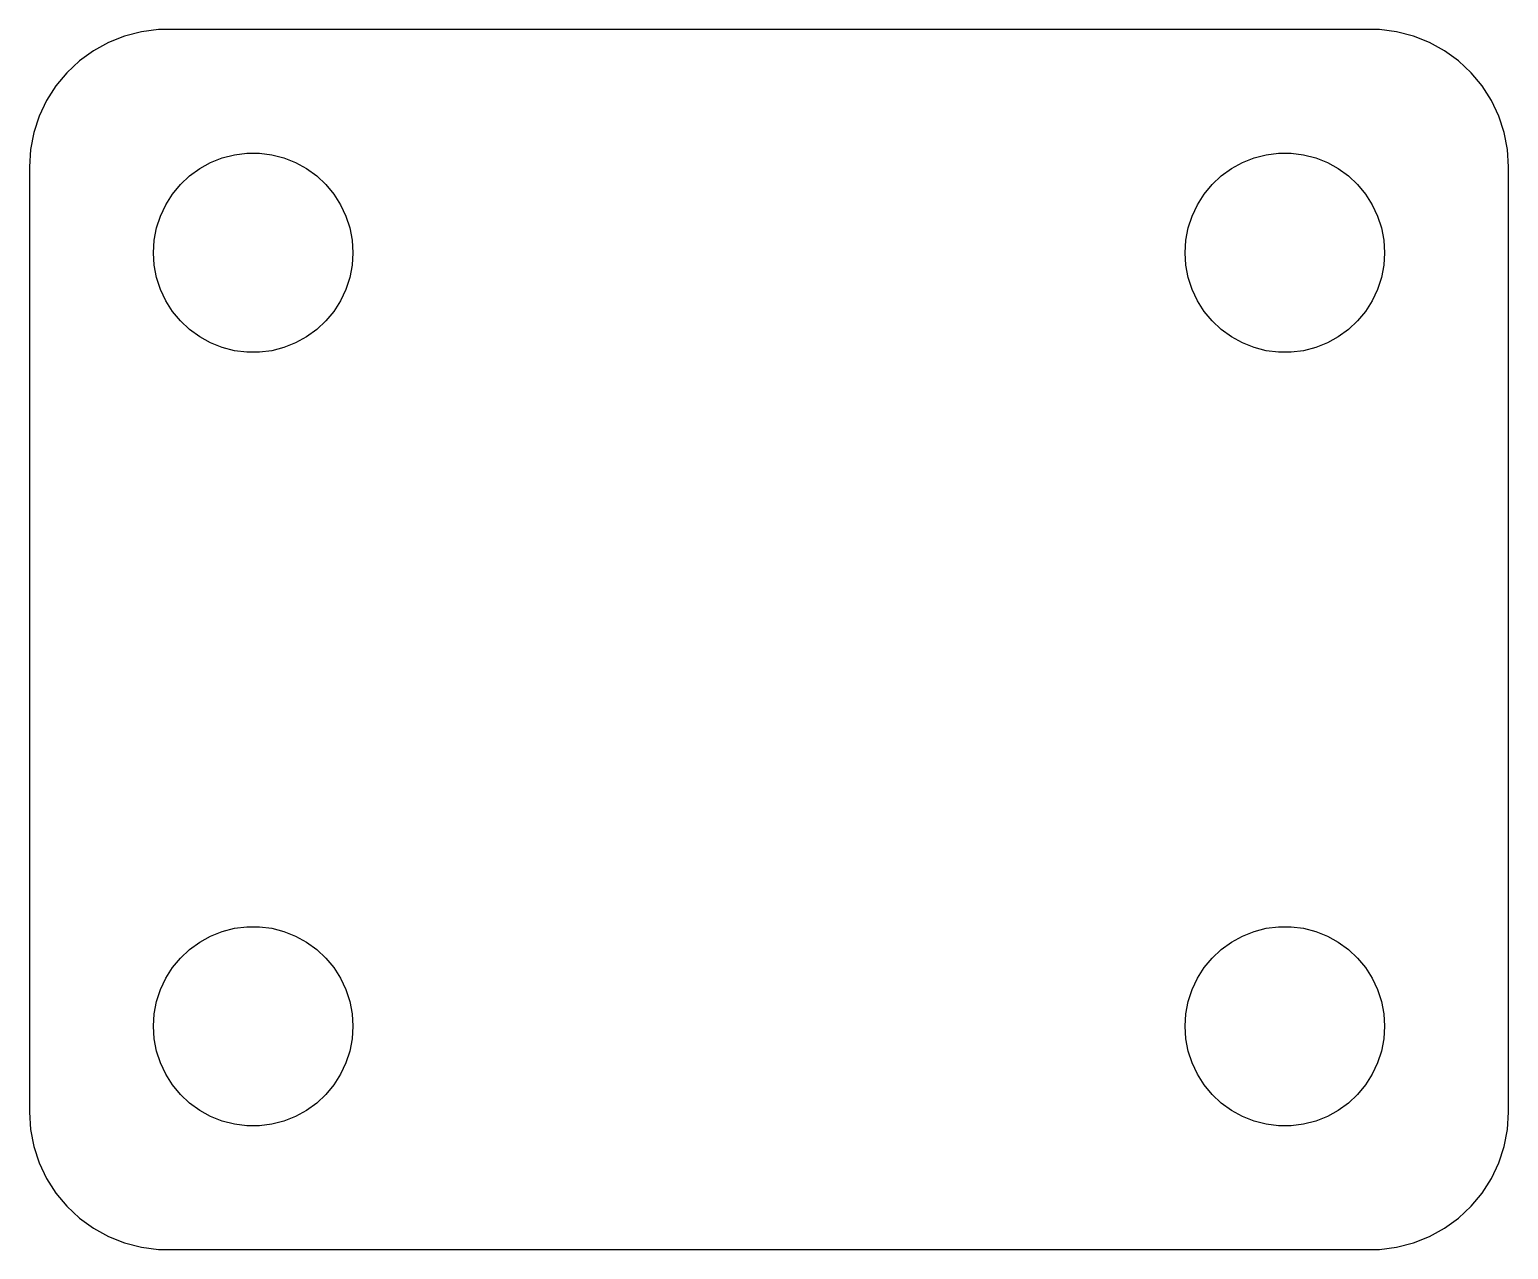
# Model space of a CAD drawing. Header units: metres. Extents: x -21.5 to 21.5, y -17.7 to 17.7.
import ezdxf

# ---------------------------------------------------------------- set-up
doc = ezdxf.new("R2010")
doc.units = ezdxf.units.M

msp = doc.modelspace()

# ---------------------------------------------------------------- linework, layer by layer
for p, q in [((-18.2495, 17.6791), (-18.7361, 17.5542)), ((-17.7512, 17.7421), (-18.2495, 17.6791)), ((17.7512, 17.7421), (-17.7512, 17.7421)), ((18.2495, 17.6791), (17.7512, 17.7421)), ((18.7361, 17.5542), (18.2495, 17.6791)), ((-19.2031, 17.3693), (-19.6433, 17.1273)), ((-18.7361, 17.5542), (-19.2031, 17.3693)), ((19.2031, 17.3693), (18.7361, 17.5542)), ((19.6433, 17.1273), (19.2031, 17.3693)), ((-20.0497, 16.832), (-20.4159, 16.4882)), ((-19.6433, 17.1273), (-20.0497, 16.832)), ((20.0497, 16.832), (19.6433, 17.1273)), ((20.4159, 16.4882), (20.0497, 16.832)), ((-20.4159, 16.4882), (-20.7361, 16.1011)), ((20.7361, 16.1011), (20.4159, 16.4882)), ((-20.7361, 16.1011), (-21.0052, 15.677)), ((21.0052, 15.677), (20.7361, 16.1011)), ((-21.0052, 15.677), (-21.2191, 15.2225)), ((21.2191, 15.2225), (21.0052, 15.677)), ((-21.2191, 15.2225), (-21.3743, 14.7448)), ((21.3743, 14.7448), (21.2191, 15.2225)), ((-21.3743, 14.7448), (-21.4684, 14.2513)), ((21.4684, 14.2513), (21.3743, 14.7448)), ((-21.4684, 14.2513), (-21.5, 13.75)), ((21.5, 13.75), (21.4684, 14.2513)), ((-16.5539, 13.6985), (-16.2348, 13.874)), ((-16.2348, 13.874), (-15.8961, 14.0081)), ((-15.8961, 14.0081), (-15.5434, 14.0986)), ((-15.5434, 14.0986), (-15.1821, 14.1443)), ((-15.1821, 14.1443), (-14.8179, 14.1443)), ((-14.8179, 14.1443), (-14.4566, 14.0986)), ((-14.4566, 14.0986), (-14.1038, 14.0081)), ((-14.1038, 14.0081), (-13.7652, 13.874)), ((-13.7652, 13.874), (-13.4461, 13.6985)), ((13.4461, 13.6985), (13.7652, 13.874)), ((13.7652, 13.874), (14.1038, 14.0081)), ((14.1038, 14.0081), (14.4566, 14.0986)), ((14.4566, 14.0986), (14.8179, 14.1443)), ((14.8179, 14.1443), (15.1821, 14.1443)), ((15.1821, 14.1443), (15.5434, 14.0986)), ((15.5434, 14.0986), (15.8961, 14.0081)), ((15.8961, 14.0081), (16.2348, 13.874)), ((16.2348, 13.874), (16.5539, 13.6985)), ((-21.5, 13.75), (-21.5, -13.75)), ((-17.114, 13.2352), (-16.8485, 13.4845)), ((-16.8485, 13.4845), (-16.5539, 13.6985)), ((-13.4461, 13.6985), (-13.1515, 13.4845)), ((-13.1515, 13.4845), (-12.886, 13.2352)), ((12.886, 13.2352), (13.1515, 13.4845)), ((13.1515, 13.4845), (13.4461, 13.6985)), ((16.5539, 13.6985), (16.8485, 13.4845)), ((16.8485, 13.4845), (17.114, 13.2352)), ((21.5, -13.75), (21.5, 13.75)), ((-17.5413, 12.6471), (-17.3461, 12.9546)), ((-17.3461, 12.9546), (-17.114, 13.2352)), ((-12.886, 13.2352), (-12.6538, 12.9546)), ((-12.6538, 12.9546), (-12.4587, 12.6471)), ((12.4587, 12.6471), (12.6538, 12.9546)), ((12.6538, 12.9546), (12.886, 13.2352)), ((17.114, 13.2352), (17.3461, 12.9546)), ((17.3461, 12.9546), (17.5413, 12.6471)), ((-17.6964, 12.3176), (-17.5413, 12.6471)), ((-12.4587, 12.6471), (-12.3036, 12.3176)), ((12.3036, 12.3176), (12.4587, 12.6471)), ((17.5413, 12.6471), (17.6964, 12.3176)), ((-17.8089, 11.9712), (-17.6964, 12.3176)), ((-12.3036, 12.3176), (-12.1911, 11.9712)), ((12.1911, 11.9712), (12.3036, 12.3176)), ((17.6964, 12.3176), (17.8089, 11.9712)), ((-17.9, 11.25), (-17.8771, 11.6135)), ((-17.8771, 11.6135), (-17.8089, 11.9712)), ((-12.1911, 11.9712), (-12.1229, 11.6135)), ((-12.1229, 11.6135), (-12.1, 11.25)), ((12.1, 11.25), (12.1229, 11.6135)), ((12.1229, 11.6135), (12.1911, 11.9712)), ((17.8089, 11.9712), (17.8771, 11.6135)), ((17.8771, 11.6135), (17.9, 11.25)), ((-17.8771, 10.8865), (-17.9, 11.25)), ((-12.1, 11.25), (-12.1229, 10.8865)), ((12.1229, 10.8865), (12.1, 11.25)), ((17.9, 11.25), (17.8771, 10.8865)), ((-17.8089, 10.5288), (-17.8771, 10.8865)), ((-12.1229, 10.8865), (-12.1911, 10.5288)), ((12.1911, 10.5288), (12.1229, 10.8865)), ((17.8771, 10.8865), (17.8089, 10.5288)), ((-17.6964, 10.1824), (-17.8089, 10.5288)), ((-12.1911, 10.5288), (-12.3036, 10.1824)), ((12.3036, 10.1824), (12.1911, 10.5288)), ((17.8089, 10.5288), (17.6964, 10.1824)), ((-17.5413, 9.85291), (-17.6964, 10.1824)), ((-12.3036, 10.1824), (-12.4587, 9.85291)), ((12.4587, 9.85291), (12.3036, 10.1824)), ((17.6964, 10.1824), (17.5413, 9.85291)), ((-17.3461, 9.54541), (-17.5413, 9.85291)), ((-17.114, 9.2648), (-17.3461, 9.54541)), ((-12.6538, 9.54541), (-12.886, 9.2648)), ((-12.4587, 9.85291), (-12.6538, 9.54541)), ((12.6538, 9.54541), (12.4587, 9.85291)), ((12.886, 9.2648), (12.6538, 9.54541)), ((17.3461, 9.54541), (17.114, 9.2648)), ((17.5413, 9.85291), (17.3461, 9.54541)), ((-16.8485, 9.0155), (-17.114, 9.2648)), ((-12.886, 9.2648), (-13.1515, 9.0155)), ((13.1515, 9.0155), (12.886, 9.2648)), ((17.114, 9.2648), (16.8485, 9.0155)), ((-16.5539, 8.80144), (-16.8485, 9.0155)), ((-16.2348, 8.62599), (-16.5539, 8.80144)), ((-15.8961, 8.49193), (-16.2348, 8.62599)), ((-13.7652, 8.62599), (-14.1038, 8.49193)), ((-13.4461, 8.80144), (-13.7652, 8.62599)), ((-13.1515, 9.0155), (-13.4461, 8.80144)), ((13.4461, 8.80144), (13.1515, 9.0155)), ((13.7652, 8.62599), (13.4461, 8.80144)), ((14.1038, 8.49193), (13.7652, 8.62599)), ((16.2348, 8.62599), (15.8961, 8.49193)), ((16.5539, 8.80144), (16.2348, 8.62599)), ((16.8485, 9.0155), (16.5539, 8.80144)), ((-15.5434, 8.40135), (-15.8961, 8.49193)), ((-15.1821, 8.35571), (-15.5434, 8.40135)), ((-14.8179, 8.35571), (-15.1821, 8.35571)), ((-14.4566, 8.40135), (-14.8179, 8.35571)), ((-14.1038, 8.49193), (-14.4566, 8.40135)), ((14.4566, 8.40135), (14.1038, 8.49193)), ((14.8179, 8.35571), (14.4566, 8.40135)), ((15.1821, 8.35571), (14.8179, 8.35571)), ((15.5434, 8.40135), (15.1821, 8.35571)), ((15.8961, 8.49193), (15.5434, 8.40135)), ((-16.2348, -8.62599), (-15.8961, -8.49193)), ((-15.8961, -8.49193), (-15.5434, -8.40135)), ((-15.5434, -8.40135), (-15.1821, -8.35571)), ((-15.1821, -8.35571), (-14.8179, -8.35571)), ((-14.8179, -8.35571), (-14.4566, -8.40135)), ((-14.4566, -8.40135), (-14.1038, -8.49193)), ((-14.1038, -8.49193), (-13.7652, -8.62599)), ((13.7652, -8.62599), (14.1038, -8.49193)), ((14.1038, -8.49193), (14.4566, -8.40135)), ((14.4566, -8.40135), (14.8179, -8.35571)), ((14.8179, -8.35571), (15.1821, -8.35571)), ((15.1821, -8.35571), (15.5434, -8.40135)), ((15.5434, -8.40135), (15.8961, -8.49193)), ((15.8961, -8.49193), (16.2348, -8.62599)), ((-17.114, -9.2648), (-16.8485, -9.0155)), ((-16.8485, -9.0155), (-16.5539, -8.80144)), ((-16.5539, -8.80144), (-16.2348, -8.62599)), ((-13.7652, -8.62599), (-13.4461, -8.80144)), ((-13.4461, -8.80144), (-13.1515, -9.0155)), ((-13.1515, -9.0155), (-12.886, -9.2648)), ((12.886, -9.2648), (13.1515, -9.0155)), ((13.1515, -9.0155), (13.4461, -8.80144)), ((13.4461, -8.80144), (13.7652, -8.62599)), ((16.2348, -8.62599), (16.5539, -8.80144)), ((16.5539, -8.80144), (16.8485, -9.0155)), ((16.8485, -9.0155), (17.114, -9.2648)), ((-17.3461, -9.54541), (-17.114, -9.2648)), ((-12.886, -9.2648), (-12.6538, -9.54541)), ((12.6538, -9.54541), (12.886, -9.2648)), ((17.114, -9.2648), (17.3461, -9.54541)), ((-17.6964, -10.1824), (-17.5413, -9.85291)), ((-17.5413, -9.85291), (-17.3461, -9.54541)), ((-12.6538, -9.54541), (-12.4587, -9.85291)), ((-12.4587, -9.85291), (-12.3036, -10.1824)), ((12.3036, -10.1824), (12.4587, -9.85291)), ((12.4587, -9.85291), (12.6538, -9.54541)), ((17.3461, -9.54541), (17.5413, -9.85291)), ((17.5413, -9.85291), (17.6964, -10.1824)), ((-17.8089, -10.5288), (-17.6964, -10.1824)), ((-12.3036, -10.1824), (-12.1911, -10.5288)), ((12.1911, -10.5288), (12.3036, -10.1824)), ((17.6964, -10.1824), (17.8089, -10.5288)), ((-17.8771, -10.8865), (-17.8089, -10.5288)), ((-12.1911, -10.5288), (-12.1229, -10.8865)), ((12.1229, -10.8865), (12.1911, -10.5288)), ((17.8089, -10.5288), (17.8771, -10.8865)), ((-17.9, -11.25), (-17.8771, -10.8865)), ((-12.1229, -10.8865), (-12.1, -11.25)), ((12.1, -11.25), (12.1229, -10.8865)), ((17.8771, -10.8865), (17.9, -11.25)), ((-17.8771, -11.6135), (-17.9, -11.25)), ((-12.1, -11.25), (-12.1229, -11.6135)), ((12.1229, -11.6135), (12.1, -11.25)), ((17.9, -11.25), (17.8771, -11.6135)), ((-17.8089, -11.9712), (-17.8771, -11.6135)), ((-17.6964, -12.3176), (-17.8089, -11.9712)), ((-12.1911, -11.9712), (-12.3036, -12.3176)), ((-12.1229, -11.6135), (-12.1911, -11.9712)), ((12.1911, -11.9712), (12.1229, -11.6135)), ((12.3036, -12.3176), (12.1911, -11.9712)), ((17.8089, -11.9712), (17.6964, -12.3176)), ((17.8771, -11.6135), (17.8089, -11.9712)), ((-17.5413, -12.6471), (-17.6964, -12.3176)), ((-12.3036, -12.3176), (-12.4587, -12.6471)), ((12.4587, -12.6471), (12.3036, -12.3176)), ((17.6964, -12.3176), (17.5413, -12.6471)), ((-17.3461, -12.9546), (-17.5413, -12.6471)), ((-12.4587, -12.6471), (-12.6538, -12.9546)), ((12.6538, -12.9546), (12.4587, -12.6471)), ((17.5413, -12.6471), (17.3461, -12.9546)), ((-17.114, -13.2352), (-17.3461, -12.9546)), ((-16.8485, -13.4845), (-17.114, -13.2352)), ((-12.886, -13.2352), (-13.1515, -13.4845)), ((-12.6538, -12.9546), (-12.886, -13.2352)), ((12.886, -13.2352), (12.6538, -12.9546)), ((13.1515, -13.4845), (12.886, -13.2352)), ((17.114, -13.2352), (16.8485, -13.4845)), ((17.3461, -12.9546), (17.114, -13.2352)), ((-21.5, -13.75), (-21.4684, -14.2513)), ((-16.5539, -13.6985), (-16.8485, -13.4845)), ((-16.2348, -13.874), (-16.5539, -13.6985)), ((-13.4461, -13.6985), (-13.7652, -13.874)), ((-13.1515, -13.4845), (-13.4461, -13.6985)), ((13.4461, -13.6985), (13.1515, -13.4845)), ((13.7652, -13.874), (13.4461, -13.6985)), ((16.5539, -13.6985), (16.2348, -13.874)), ((16.8485, -13.4845), (16.5539, -13.6985)), ((21.4684, -14.2513), (21.5, -13.75)), ((-15.8961, -14.0081), (-16.2348, -13.874)), ((-15.5434, -14.0986), (-15.8961, -14.0081)), ((-15.1821, -14.1443), (-15.5434, -14.0986)), ((-14.8179, -14.1443), (-15.1821, -14.1443)), ((-14.4566, -14.0986), (-14.8179, -14.1443)), ((-14.1038, -14.0081), (-14.4566, -14.0986)), ((-13.7652, -13.874), (-14.1038, -14.0081)), ((14.1038, -14.0081), (13.7652, -13.874)), ((14.4566, -14.0986), (14.1038, -14.0081)), ((14.8179, -14.1443), (14.4566, -14.0986)), ((15.1821, -14.1443), (14.8179, -14.1443)), ((15.5434, -14.0986), (15.1821, -14.1443)), ((15.8961, -14.0081), (15.5434, -14.0986)), ((16.2348, -13.874), (15.8961, -14.0081)), ((-21.4684, -14.2513), (-21.3743, -14.7448)), ((21.3743, -14.7448), (21.4684, -14.2513)), ((-21.3743, -14.7448), (-21.2191, -15.2225)), ((21.2191, -15.2225), (21.3743, -14.7448)), ((-21.2191, -15.2225), (-21.0052, -15.677)), ((21.0052, -15.677), (21.2191, -15.2225)), ((-21.0052, -15.677), (-20.7361, -16.1011)), ((20.7361, -16.1011), (21.0052, -15.677)), ((-20.7361, -16.1011), (-20.4159, -16.4882)), ((20.4159, -16.4882), (20.7361, -16.1011)), ((-20.4159, -16.4882), (-20.0497, -16.832)), ((20.0497, -16.832), (20.4159, -16.4882)), ((-20.0497, -16.832), (-19.6433, -17.1273)), ((-19.6433, -17.1273), (-19.2031, -17.3693)), ((19.2031, -17.3693), (19.6433, -17.1273)), ((19.6433, -17.1273), (20.0497, -16.832)), ((-19.2031, -17.3693), (-18.7361, -17.5542)), ((-18.7361, -17.5542), (-18.2495, -17.6791)), ((18.2495, -17.6791), (18.7361, -17.5542)), ((18.7361, -17.5542), (19.2031, -17.3693)), ((-18.2495, -17.6791), (-17.7512, -17.7421)), ((-17.7512, -17.7421), (17.7512, -17.7421)), ((17.7512, -17.7421), (18.2495, -17.6791))]:
    msp.add_line(p, q)

doc.saveas('drawing.dxf')
